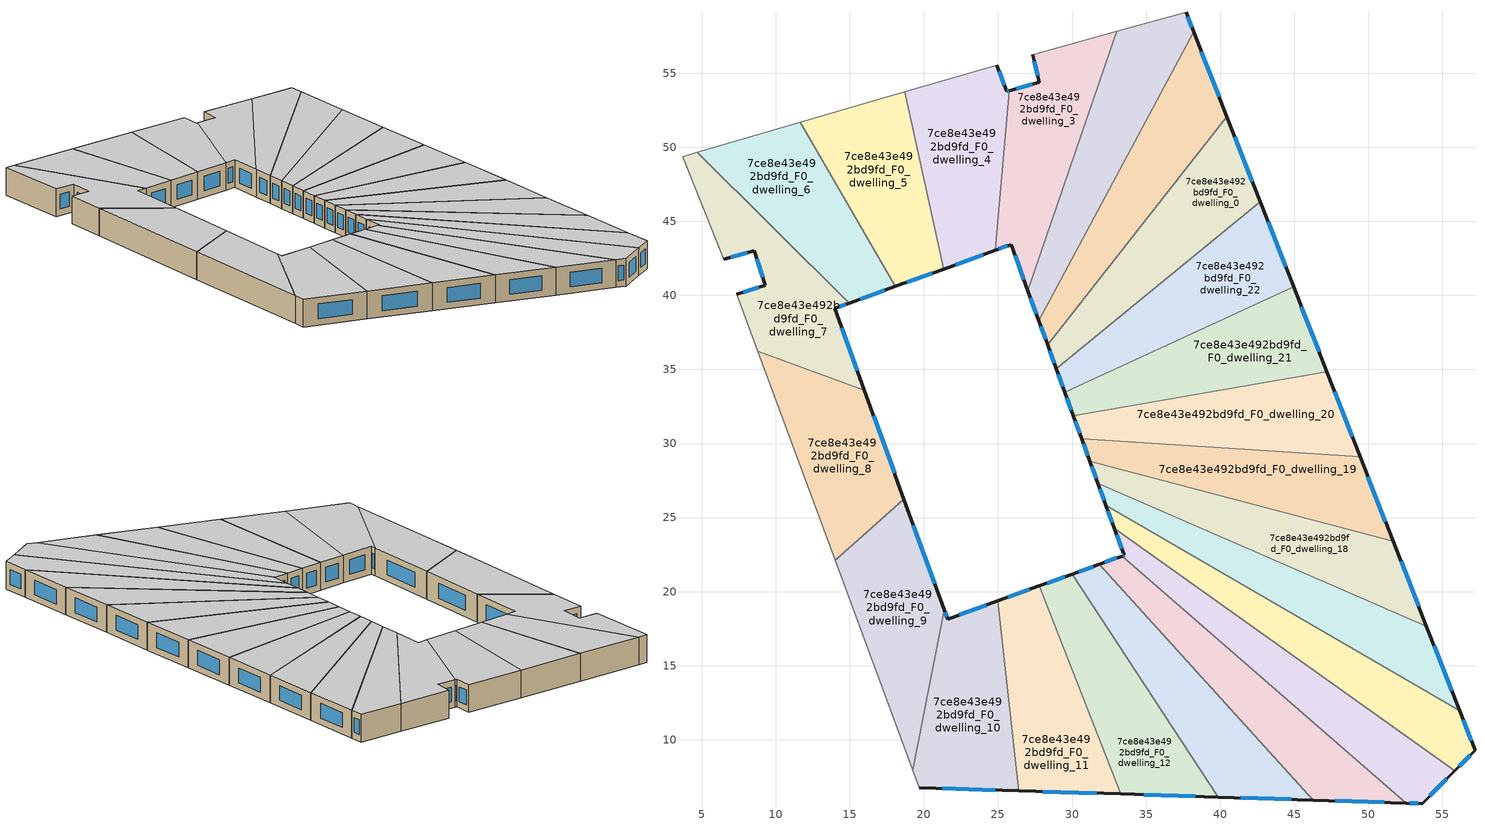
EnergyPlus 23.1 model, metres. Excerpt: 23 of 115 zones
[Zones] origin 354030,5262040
7ce8e43e492bd9fd_F0_dwelling_0
 floor ground (EU_floor_Construction): 40.46,52.05 42.71,46.31 28.94,35.04 28.35,36.65 z0
 wall outside (EU_wall_Construction): 28.35,36.65 28.94,35.04 / 42.71,46.31 40.46,52.05 z0:3
 wall to 7ce8e43e492bd9fd_F0_dwelling_1 (EU_wall_Construction): 40.46,52.05 28.35,36.65 z0:3
 wall to 7ce8e43e492bd9fd_F0_dwelling_22 (EU_wall_Construction): 28.94,35.04 42.71,46.31 z0:3
 window (EU_Window_Construction): 28.49,36.27 28.8,35.42 / 42.18,47.66 40.99,50.7 z0.7:2.3
 ceiling to 7ce8e43e492bd9fd_F1_dwelling_0 (EU_floor_Construction): 42.71,46.31 40.46,52.05 28.35,36.65 28.94,35.04 z3
7ce8e43e492bd9fd_F0_dwelling_1
 floor ground (EU_floor_Construction): 38.21,57.8 40.46,52.05 28.35,36.65 27.76,38.29 z0
 wall outside (EU_wall_Construction): 27.76,38.29 28.35,36.65 / 40.46,52.05 38.21,57.8 z0:3
 wall to 7ce8e43e492bd9fd_F0_dwelling_2 (EU_wall_Construction): 38.21,57.8 27.76,38.29 z0:3
 window (EU_Window_Construction): 27.9,37.9 28.22,37.03 / 39.93,53.4 38.74,56.45 z0.7:2.3
 ceiling to 7ce8e43e492bd9fd_F1_dwelling_1 (EU_floor_Construction): 28.35,36.65 40.46,52.05 38.21,57.8 27.76,38.29 z3
7ce8e43e492bd9fd_F0_dwelling_10
 floor ground (EU_floor_Construction): 24.99,19.37 26.4,6.56 19.68,6.78 19.24,7.95 21.38,18.77 21.6,18.15 z0
 wall outside (EU_wall_Construction): 24.99,19.37 21.6,18.15 21.38,18.77 / 19.68,6.78 26.4,6.56 z0:3
 wall adiabatic (EU_wall_Construction): 19.24,7.95 19.68,6.78 z0:3
 wall to 7ce8e43e492bd9fd_F0_dwelling_9 (EU_wall_Construction): 21.38,18.77 19.24,7.95 z0:3
 wall to 7ce8e43e492bd9fd_F0_dwelling_11 (EU_wall_Construction): 26.4,6.56 24.99,19.37 z0:3
 window (EU_Window_Construction): 21.55,18.29 21.43,18.63 / 24.2,19.08 22.4,18.43 / 21.25,6.72 24.82,6.61 z0.7:2.3
 ceiling to 7ce8e43e492bd9fd_F1_dwelling_10 (EU_floor_Construction): 26.4,6.56 24.99,19.37 21.6,18.15 21.38,18.77 19.24,7.95 19.68,6.78 z3
7ce8e43e492bd9fd_F0_dwelling_11
 floor ground (EU_floor_Construction): 27.8,20.39 33.28,6.34 26.4,6.56 24.99,19.37 z0
 wall outside (EU_wall_Construction): 27.8,20.39 24.99,19.37 / 26.4,6.56 33.28,6.34 z0:3
 wall to 7ce8e43e492bd9fd_F0_dwelling_12 (EU_wall_Construction): 33.28,6.34 27.8,20.39 z0:3
 window (EU_Window_Construction): 27.14,20.15 25.65,19.61 / 28.01,6.51 31.67,6.39 z0.7:2.3
 ceiling to 7ce8e43e492bd9fd_F1_dwelling_11 (EU_floor_Construction): 33.28,6.34 27.8,20.39 24.99,19.37 26.4,6.56 z3
7ce8e43e492bd9fd_F0_dwelling_12
 floor ground (EU_floor_Construction): 30.03,21.19 39.89,6.13 33.28,6.34 27.8,20.39 z0
 wall outside (EU_wall_Construction): 30.03,21.19 27.8,20.39 / 33.28,6.34 39.89,6.13 z0:3
 wall to 7ce8e43e492bd9fd_F0_dwelling_13 (EU_wall_Construction): 39.88,6.13 30.03,21.19 z0:3
 window (EU_Window_Construction): 29.51,21 28.33,20.58 / 34.83,6.29 38.33,6.18 z0.7:2.3
 ceiling to 7ce8e43e492bd9fd_F1_dwelling_12 (EU_floor_Construction): 39.88,6.13 30.03,21.19 27.8,20.39 33.28,6.34 z3
7ce8e43e492bd9fd_F0_dwelling_13
 floor ground (EU_floor_Construction): 31.85,21.85 46.29,5.93 39.89,6.13 30.03,21.19 z0
 wall outside (EU_wall_Construction): 31.85,21.85 30.03,21.19 / 39.89,6.13 46.29,5.93 z0:3
 wall to 7ce8e43e492bd9fd_F0_dwelling_14 (EU_wall_Construction): 46.29,5.93 31.85,21.85 z0:3
 window (EU_Window_Construction): 31.42,21.7 30.46,21.35 / 41.39,6.08 44.78,5.98 z0.7:2.3
 ceiling to 7ce8e43e492bd9fd_F1_dwelling_13 (EU_floor_Construction): 46.29,5.93 31.85,21.85 30.03,21.19 39.88,6.13 z3
7ce8e43e492bd9fd_F0_dwelling_14
 floor ground (EU_floor_Construction): 52.55,5.73 46.29,5.93 31.85,21.85 33.38,22.4 z0
 wall outside (EU_wall_Construction): 33.38,22.4 31.85,21.85 / 46.29,5.93 52.55,5.73 z0:3
 wall to 7ce8e43e492bd9fd_F0_dwelling_15 (EU_wall_Construction): 52.55,5.73 33.38,22.4 z0:3
 window (EU_Window_Construction): 33.02,22.27 32.21,21.98 / 47.76,5.88 51.08,5.78 z0.7:2.3
 ceiling to 7ce8e43e492bd9fd_F1_dwelling_14 (EU_floor_Construction): 52.55,5.73 33.38,22.4 31.85,21.85 46.29,5.93 z3
7ce8e43e492bd9fd_F0_dwelling_15
 floor ground (EU_floor_Construction): 55.82,7.9 53.65,5.69 52.55,5.73 33.38,22.4 33.52,22.45 32.85,24.29 z0
 wall outside (EU_wall_Construction): 32.85,24.29 33.52,22.45 33.38,22.4 / 52.55,5.73 53.65,5.69 55.82,7.9 z0:3
 wall to 7ce8e43e492bd9fd_F0_dwelling_16 (EU_wall_Construction): 55.82,7.9 32.85,24.29 z0:3
 window (EU_Window_Construction): 33.49,22.44 33.42,22.41 / 33.01,23.86 33.36,22.88 / 54.16,6.21 55.31,7.38 / 52.81,5.72 53.39,5.7 z0.7:2.3
 ceiling to 7ce8e43e492bd9fd_F1_dwelling_15 (EU_floor_Construction): 53.65,5.69 55.82,7.9 32.85,24.29 33.52,22.45 33.38,22.4 52.55,5.73 z3
7ce8e43e492bd9fd_F0_dwelling_16
 floor ground (EU_floor_Construction): 56.16,11.97 57.2,9.3 55.82,7.9 32.85,24.29 32.29,25.82 z0
 wall outside (EU_wall_Construction): 32.29,25.82 32.85,24.29 / 55.82,7.9 57.2,9.3 56.16,11.97 z0:3
 wall to 7ce8e43e492bd9fd_F0_dwelling_17 (EU_wall_Construction): 56.16,11.97 32.29,25.82 z0:3
 window (EU_Window_Construction): 32.43,25.46 32.72,24.65 / 56.96,9.92 56.4,11.34 / 56.15,8.23 56.88,8.97 z0.7:2.3
 ceiling to 7ce8e43e492bd9fd_F1_dwelling_16 (EU_floor_Construction): 55.82,7.9 57.2,9.3 56.16,11.97 32.29,25.82 32.85,24.29 z3
7ce8e43e492bd9fd_F0_dwelling_17
 floor ground (EU_floor_Construction): 53.92,17.67 56.16,11.97 32.29,25.82 31.75,27.31 z0
 wall outside (EU_wall_Construction): 31.75,27.31 32.29,25.82 / 56.16,11.97 53.92,17.67 z0:3
 wall to 7ce8e43e492bd9fd_F0_dwelling_18 (EU_wall_Construction): 53.92,17.67 31.75,27.31 z0:3
 window (EU_Window_Construction): 31.88,26.96 32.17,26.17 / 55.63,13.31 54.45,16.33 z0.7:2.3
 ceiling to 7ce8e43e492bd9fd_F1_dwelling_17 (EU_floor_Construction): 56.16,11.97 53.92,17.67 31.75,27.31 32.29,25.82 z3
7ce8e43e492bd9fd_F0_dwelling_18
 floor ground (EU_floor_Construction): 51.68,23.39 53.92,17.67 31.75,27.31 31.21,28.81 z0
 wall outside (EU_wall_Construction): 31.21,28.81 31.75,27.31 / 53.92,17.67 51.68,23.39 z0:3
 wall to 7ce8e43e492bd9fd_F0_dwelling_19 (EU_wall_Construction): 51.68,23.39 31.21,28.81 z0:3
 window (EU_Window_Construction): 31.33,28.46 31.63,27.66 / 53.4,19.02 52.21,22.05 z0.7:2.3
 ceiling to 7ce8e43e492bd9fd_F1_dwelling_18 (EU_floor_Construction): 53.92,17.67 51.68,23.39 31.21,28.81 31.75,27.31 z3
7ce8e43e492bd9fd_F0_dwelling_19
 floor ground (EU_floor_Construction): 49.44,29.11 51.68,23.39 31.21,28.81 30.65,30.34 z0
 wall outside (EU_wall_Construction): 30.65,30.34 31.21,28.81 / 51.68,23.39 49.44,29.11 z0:3
 wall to 7ce8e43e492bd9fd_F0_dwelling_20 (EU_wall_Construction): 49.44,29.11 30.65,30.34 z0:3
 window (EU_Window_Construction): 30.78,29.98 31.08,29.17 / 51.16,24.73 49.97,27.77 z0.7:2.3
 ceiling to 7ce8e43e492bd9fd_F1_dwelling_19 (EU_floor_Construction): 51.68,23.39 49.44,29.11 30.65,30.34 31.21,28.81 z3
7ce8e43e492bd9fd_F0_dwelling_2
 floor ground (EU_floor_Construction): 37.7,59.1 38.21,57.8 27.76,38.29 27.02,40.32 33.03,57.81 z0
 wall outside (EU_wall_Construction): 27.02,40.32 27.76,38.29 / 38.21,57.8 37.7,59.1 z0:3
 wall adiabatic (EU_wall_Construction): 37.7,59.1 33.03,57.81 z0:3
 wall to 7ce8e43e492bd9fd_F0_dwelling_3 (EU_wall_Construction): 33.03,57.81 27.02,40.32 z0:3
 window (EU_Window_Construction): 27.19,39.84 27.59,38.76 / 38.09,58.11 37.82,58.79 z0.7:2.3
 ceiling to 7ce8e43e492bd9fd_F1_dwelling_2 (EU_floor_Construction): 27.76,38.29 38.21,57.8 37.7,59.1 33.03,57.81 27.02,40.32 z3
7ce8e43e492bd9fd_F0_dwelling_20
 floor ground (EU_floor_Construction): 47.2,34.84 49.44,29.11 30.65,30.34 30.09,31.88 z0
 wall outside (EU_wall_Construction): 30.09,31.88 30.65,30.34 / 49.44,29.11 47.2,34.84 z0:3
 wall to 7ce8e43e492bd9fd_F0_dwelling_21 (EU_wall_Construction): 47.2,34.84 30.09,31.88 z0:3
 window (EU_Window_Construction): 30.22,31.52 30.52,30.7 / 48.92,30.46 47.73,33.49 z0.7:2.3
 ceiling to 7ce8e43e492bd9fd_F1_dwelling_20 (EU_floor_Construction): 49.44,29.11 47.2,34.84 30.09,31.88 30.65,30.34 z3
7ce8e43e492bd9fd_F0_dwelling_21
 floor ground (EU_floor_Construction): 44.96,40.57 47.2,34.84 30.09,31.88 29.52,33.45 z0
 wall outside (EU_wall_Construction): 29.52,33.45 30.09,31.88 / 47.2,34.84 44.96,40.57 z0:3
 wall to 7ce8e43e492bd9fd_F0_dwelling_22 (EU_wall_Construction): 44.96,40.57 29.52,33.45 z0:3
 window (EU_Window_Construction): 29.65,33.08 29.96,32.25 / 46.67,36.18 45.48,39.22 z0.7:2.3
 ceiling to 7ce8e43e492bd9fd_F1_dwelling_21 (EU_floor_Construction): 47.2,34.84 44.96,40.57 29.52,33.45 30.09,31.88 z3
7ce8e43e492bd9fd_F0_dwelling_22
 floor ground (EU_floor_Construction): 42.71,46.31 44.96,40.57 29.52,33.45 28.94,35.04 z0
 wall outside (EU_wall_Construction): 28.94,35.04 29.52,33.45 / 44.96,40.57 42.71,46.31 z0:3
 window (EU_Window_Construction): 29.08,34.66 29.38,33.82 / 44.43,41.92 43.24,44.96 z0.7:2.3
 ceiling to 7ce8e43e492bd9fd_F1_dwelling_22 (EU_floor_Construction): 44.96,40.57 42.71,46.31 28.94,35.04 29.52,33.45 z3
7ce8e43e492bd9fd_F0_dwelling_3
 floor ground (EU_floor_Construction): 33.03,57.81 27.02,40.32 25.89,43.43 24.82,43.04 25.76,53.81 27.81,54.4 27.35,56.25 z0
 wall outside (EU_wall_Construction): 24.82,43.04 25.89,43.43 27.02,40.32 / 27.35,56.25 27.81,54.4 25.76,53.81 z0:3
 wall adiabatic (EU_wall_Construction): 33.03,57.81 27.35,56.25 z0:3
 wall to 7ce8e43e492bd9fd_F0_dwelling_4 (EU_wall_Construction): 25.76,53.81 24.82,43.04 z0:3
 window (EU_Window_Construction): 26.15,42.7 26.76,41.05 / 25.07,43.13 25.64,43.34 / 27.33,54.26 26.24,53.95 / 27.46,55.81 27.7,54.83 z0.7:2.3
 ceiling to 7ce8e43e492bd9fd_F1_dwelling_3 (EU_floor_Construction): 27.02,40.32 33.03,57.81 27.35,56.25 27.81,54.4 25.76,53.81 24.82,43.04 25.89,43.43 z3
7ce8e43e492bd9fd_F0_dwelling_4
 floor ground (EU_floor_Construction): 24.92,55.54 25.59,53.76 25.76,53.81 24.82,43.04 21.33,41.78 18.7,53.73 z0
 wall outside (EU_wall_Construction): 25.76,53.81 25.59,53.76 24.92,55.54 / 21.33,41.78 24.82,43.04 z0:3
 wall adiabatic (EU_wall_Construction): 24.92,55.54 18.7,53.73 z0:3
 wall to 7ce8e43e492bd9fd_F0_dwelling_5 (EU_wall_Construction): 18.7,53.73 21.33,41.78 z0:3
 window (EU_Window_Construction): 25.72,53.8 25.63,53.78 / 22.15,42.07 24,42.74 / 25.43,54.18 25.08,55.12 z0.7:2.3
 ceiling to 7ce8e43e492bd9fd_F1_dwelling_4 (EU_floor_Construction): 24.82,43.04 25.76,53.81 25.59,53.76 24.92,55.54 18.7,53.73 21.33,41.78 z3
7ce8e43e492bd9fd_F0_dwelling_5
 floor ground (EU_floor_Construction): 18.7,53.73 21.33,41.78 18.07,40.6 11.67,51.69 z0
 wall outside (EU_wall_Construction): 18.07,40.6 21.33,41.78 z0:3
 wall adiabatic (EU_wall_Construction): 18.7,53.73 11.67,51.69 z0:3
 wall to 7ce8e43e492bd9fd_F0_dwelling_6 (EU_wall_Construction): 11.67,51.69 18.07,40.6 z0:3
 window (EU_Window_Construction): 18.84,40.88 20.56,41.5 z0.7:2.3
 ceiling to 7ce8e43e492bd9fd_F1_dwelling_5 (EU_floor_Construction): 21.33,41.78 18.7,53.73 11.67,51.69 18.07,40.6 z3
7ce8e43e492bd9fd_F0_dwelling_6
 floor ground (EU_floor_Construction): 11.67,51.69 18.07,40.6 14.98,39.48 4.72,49.67 z0
 wall outside (EU_wall_Construction): 14.98,39.48 18.07,40.6 z0:3
 wall adiabatic (EU_wall_Construction): 11.67,51.69 4.72,49.67 z0:3
 wall to 7ce8e43e492bd9fd_F0_dwelling_7 (EU_wall_Construction): 4.72,49.67 14.98,39.48 z0:3
 window (EU_Window_Construction): 15.71,39.75 17.35,40.34 z0.7:2.3
 ceiling to 7ce8e43e492bd9fd_F1_dwelling_6 (EU_floor_Construction): 18.07,40.6 11.67,51.69 4.72,49.67 14.98,39.48 z3
7ce8e43e492bd9fd_F0_dwelling_7
 floor ground (EU_floor_Construction): 8.56,43.01 6.5,42.43 3.71,49.37 4.72,49.67 14.98,39.48 13.97,39.12 15.98,33.61 8.79,36.21 7.36,40.08 9.31,40.68 z0
 wall outside (EU_wall_Construction): 15.98,33.61 13.97,39.12 14.98,39.48 / 6.5,42.43 8.56,43.01 9.31,40.68 7.36,40.08 z0:3
 wall adiabatic (EU_wall_Construction): 4.72,49.67 3.71,49.37 6.5,42.43 / 7.36,40.08 8.79,36.21 z0:3
 wall to 7ce8e43e492bd9fd_F0_dwelling_8 (EU_wall_Construction): 8.79,36.21 15.98,33.61 z0:3
 window (EU_Window_Construction): 14.21,39.21 14.74,39.4 / 15.51,34.9 14.44,37.82 / 8.85,40.54 7.82,40.22 / 8.74,42.47 9.13,41.23 / 6.98,42.57 8.08,42.88 z0.7:2.3
 ceiling to 7ce8e43e492bd9fd_F1_dwelling_7 (EU_floor_Construction): 15.98,33.61 13.97,39.12 14.98,39.48 4.72,49.67 3.71,49.37 6.5,42.43 8.56,43.01 9.31,40.68 7.36,40.08 8.79,36.21 z3
7ce8e43e492bd9fd_F0_dwelling_8
 floor ground (EU_floor_Construction): 15.98,33.61 18.65,26.25 14.01,22.12 8.79,36.21 z0
 wall outside (EU_wall_Construction): 18.65,26.25 15.98,33.61 z0:3
 wall adiabatic (EU_wall_Construction): 8.79,36.21 14.01,22.12 z0:3
 wall to 7ce8e43e492bd9fd_F0_dwelling_9 (EU_wall_Construction): 14,22.11 18.65,26.25 z0:3
 window (EU_Window_Construction): 18.03,27.98 16.61,31.88 z0.7:2.3
 ceiling to 7ce8e43e492bd9fd_F1_dwelling_8 (EU_floor_Construction): 18.65,26.25 15.98,33.61 8.79,36.21 14,22.12 z3
7ce8e43e492bd9fd_F0_dwelling_9
 floor ground (EU_floor_Construction): 18.65,26.25 21.38,18.77 19.24,7.95 14.01,22.12 z0
 wall outside (EU_wall_Construction): 21.38,18.77 18.65,26.25 z0:3
 wall adiabatic (EU_wall_Construction): 14.01,22.12 19.24,7.95 z0:3
 window (EU_Window_Construction): 20.74,20.53 19.29,24.5 z0.7:2.3
 ceiling to 7ce8e43e492bd9fd_F1_dwelling_9 (EU_floor_Construction): 19.24,7.95 21.38,18.77 18.65,26.25 14,22.12 z3
[Building]
EU S2 Campaign: North Axis=0; Terrain=City; Solar Distribution=FullExterior
[Site:Location]
Budapest.Ferenc.Liszt.Intl.AP: Latitude=47.437; Longitude=19.256; Time Zone=1; Elevation=185
[SizingPeriod:WeatherFileDays]
AnnualSizingPeriod: Begin Month=1; Begin Day of Month=1; End Month=12; End Day of Month=31; Day of Week for Start Day=Monday; Use Weather File Daylight Saving Period=No; Use Weather File Rain and Snow Indicators=No
[MATERIAL]
EU_InternalMass_Material: Roughness=MediumRough; Thickness=0.1; Conductivity=1; Density=1800; Specific Heat=900; Thermal Absorptance=0.9; Solar Absorptance=0.7; Visible Absorptance=0.7
[MATERIAL:NOMASS] Roughness=MediumRough; Thermal Absorptance=0.9; Solar Absorptance=0.7; Visible Absorptance=0.7
Name | Thermal Resistance
EU_wall_NoMass | 0.832559
EU_floor_NoMass | 0.872794
[WINDOWMATERIAL:SIMPLEGLAZINGSYSTEM]
EU_Window_SimpleGlazing: UFactor=2.79869; Solar Heat Gain Coefficient=0.75; Visible Transmittance=0.75
[CONSTRUCTION]
EU_wall_Construction: EU_wall_NoMass
EU_floor_Construction: EU_floor_NoMass
EU_Window_Construction: EU_Window_SimpleGlazing
EU_InternalMass_Construction: EU_InternalMass_Material
[ZONE] Type=1; Multiplier=1; Ceiling Height=autocalculate; Floor Area=autocalculate; Part of Total Floor Area=Yes
Name | Volume
7ce8e43e492bd9fd_F0_dwelling_0 | 199.437
7ce8e43e492bd9fd_F0_dwelling_1 | 199.461
7ce8e43e492bd9fd_F0_dwelling_10 | 199.458
7ce8e43e492bd9fd_F0_dwelling_11 | 199.457
7ce8e43e492bd9fd_F0_dwelling_12; 7ce8e43e492bd9fd_F0_dwelling_5 | 199.46
7ce8e43e492bd9fd_F0_dwelling_13 | 199.404
7ce8e43e492bd9fd_F0_dwelling_14 | 199.486
7ce8e43e492bd9fd_F0_dwelling_15; 7ce8e43e492bd9fd_F0_dwelling_4 | 199.432
7ce8e43e492bd9fd_F0_dwelling_16; 7ce8e43e492bd9fd_F0_dwelling_17 | 199.459
7ce8e43e492bd9fd_F0_dwelling_18 | 199.456
7ce8e43e492bd9fd_F0_dwelling_19 | 199.444
7ce8e43e492bd9fd_F0_dwelling_2 | 199.447
7ce8e43e492bd9fd_F0_dwelling_20 | 199.45
7ce8e43e492bd9fd_F0_dwelling_21 | 199.391
7ce8e43e492bd9fd_F0_dwelling_22 | 199.479
7ce8e43e492bd9fd_F0_dwelling_3 | 199.454
7ce8e43e492bd9fd_F0_dwelling_6 | 199.452
7ce8e43e492bd9fd_F0_dwelling_7 | 199.441
7ce8e43e492bd9fd_F0_dwelling_8 | 199.443
7ce8e43e492bd9fd_F0_dwelling_9 | 199.436
[INTERNALMASS] Construction=EU_InternalMass_Construction
Name | Zone or ZoneList | Surface Area
7ce8e43e492bd9fd_F0_dwelling_0_EU_InternalMass | 7ce8e43e492bd9fd_F0_dwelling_0 | 66.4791
7ce8e43e492bd9fd_F0_dwelling_1_EU_InternalMass | 7ce8e43e492bd9fd_F0_dwelling_1 | 66.487
7ce8e43e492bd9fd_F0_dwelling_2_EU_InternalMass | 7ce8e43e492bd9fd_F0_dwelling_2 | 66.4824
7ce8e43e492bd9fd_F0_dwelling_3_EU_InternalMass | 7ce8e43e492bd9fd_F0_dwelling_3 | 66.4845
7ce8e43e492bd9fd_F0_dwelling_4_EU_InternalMass | 7ce8e43e492bd9fd_F0_dwelling_4 | 66.4774
7ce8e43e492bd9fd_F0_dwelling_5_EU_InternalMass | 7ce8e43e492bd9fd_F0_dwelling_5 | 66.4865
7ce8e43e492bd9fd_F0_dwelling_6_EU_InternalMass | 7ce8e43e492bd9fd_F0_dwelling_6 | 66.484
7ce8e43e492bd9fd_F0_dwelling_7_EU_InternalMass | 7ce8e43e492bd9fd_F0_dwelling_7 | 66.4805
7ce8e43e492bd9fd_F0_dwelling_8_EU_InternalMass | 7ce8e43e492bd9fd_F0_dwelling_8 | 66.481
7ce8e43e492bd9fd_F0_dwelling_9_EU_InternalMass | 7ce8e43e492bd9fd_F0_dwelling_9 | 66.4783
7ce8e43e492bd9fd_F0_dwelling_10_EU_InternalMass | 7ce8e43e492bd9fd_F0_dwelling_10 | 66.486
7ce8e43e492bd9fd_F0_dwelling_11_EU_InternalMass | 7ce8e43e492bd9fd_F0_dwelling_11 | 66.4856
7ce8e43e492bd9fd_F0_dwelling_12_EU_InternalMass | 7ce8e43e492bd9fd_F0_dwelling_12 | 66.4866
7ce8e43e492bd9fd_F0_dwelling_13_EU_InternalMass | 7ce8e43e492bd9fd_F0_dwelling_13 | 66.4682
7ce8e43e492bd9fd_F0_dwelling_14_EU_InternalMass | 7ce8e43e492bd9fd_F0_dwelling_14 | 66.4955
7ce8e43e492bd9fd_F0_dwelling_15_EU_InternalMass | 7ce8e43e492bd9fd_F0_dwelling_15 | 66.4776
7ce8e43e492bd9fd_F0_dwelling_16_EU_InternalMass | 7ce8e43e492bd9fd_F0_dwelling_16 | 66.4862
7ce8e43e492bd9fd_F0_dwelling_17_EU_InternalMass | 7ce8e43e492bd9fd_F0_dwelling_17 | 66.4865
7ce8e43e492bd9fd_F0_dwelling_18_EU_InternalMass | 7ce8e43e492bd9fd_F0_dwelling_18 | 66.4854
7ce8e43e492bd9fd_F0_dwelling_19_EU_InternalMass | 7ce8e43e492bd9fd_F0_dwelling_19 | 66.4812
7ce8e43e492bd9fd_F0_dwelling_20_EU_InternalMass | 7ce8e43e492bd9fd_F0_dwelling_20 | 66.4834
7ce8e43e492bd9fd_F0_dwelling_21_EU_InternalMass | 7ce8e43e492bd9fd_F0_dwelling_21 | 66.4635
7ce8e43e492bd9fd_F0_dwelling_22_EU_InternalMass | 7ce8e43e492bd9fd_F0_dwelling_22 | 66.4928
[OTHEREQUIPMENT] Fuel Type=Electricity; Design Level Calculation Method=Watts/Area; Power per Zone Floor Area=1; Fraction Latent=0; Fraction Radiant=0; Fraction Lost=0; Carbon Dioxide Generation Rate=0; EndUse Subcategory=EU_Step8_InternalGains
Name | Zone or ZoneList or Space or SpaceList | Schedule
EU_Step8_InternalGain_7ce8e43e492bd9fd_F0_dwelling_0_f000 | 7ce8e43e492bd9fd_F0_dwelling_0 | EU_Step8_GainSchedule_7ce8e43e492bd9fd_F0_dwelling_0_f000
EU_Step8_InternalGain_7ce8e43e492bd9fd_F0_dwelling_1_f000 | 7ce8e43e492bd9fd_F0_dwelling_1 | EU_Step8_GainSchedule_7ce8e43e492bd9fd_F0_dwelling_1_f000
EU_Step8_InternalGain_7ce8e43e492bd9fd_F0_dwelling_2_f000 | 7ce8e43e492bd9fd_F0_dwelling_2 | EU_Step8_GainSchedule_7ce8e43e492bd9fd_F0_dwelling_2_f000
EU_Step8_InternalGain_7ce8e43e492bd9fd_F0_dwelling_3_f000 | 7ce8e43e492bd9fd_F0_dwelling_3 | EU_Step8_GainSchedule_7ce8e43e492bd9fd_F0_dwelling_3_f000
EU_Step8_InternalGain_7ce8e43e492bd9fd_F0_dwelling_4_f000 | 7ce8e43e492bd9fd_F0_dwelling_4 | EU_Step8_GainSchedule_7ce8e43e492bd9fd_F0_dwelling_4_f000
EU_Step8_InternalGain_7ce8e43e492bd9fd_F0_dwelling_5_f000 | 7ce8e43e492bd9fd_F0_dwelling_5 | EU_Step8_GainSchedule_7ce8e43e492bd9fd_F0_dwelling_5_f000
EU_Step8_InternalGain_7ce8e43e492bd9fd_F0_dwelling_6_f000 | 7ce8e43e492bd9fd_F0_dwelling_6 | EU_Step8_GainSchedule_7ce8e43e492bd9fd_F0_dwelling_6_f000
EU_Step8_InternalGain_7ce8e43e492bd9fd_F0_dwelling_7_f000 | 7ce8e43e492bd9fd_F0_dwelling_7 | EU_Step8_GainSchedule_7ce8e43e492bd9fd_F0_dwelling_7_f000
EU_Step8_InternalGain_7ce8e43e492bd9fd_F0_dwelling_8_f000 | 7ce8e43e492bd9fd_F0_dwelling_8 | EU_Step8_GainSchedule_7ce8e43e492bd9fd_F0_dwelling_8_f000
EU_Step8_InternalGain_7ce8e43e492bd9fd_F0_dwelling_9_f000 | 7ce8e43e492bd9fd_F0_dwelling_9 | EU_Step8_GainSchedule_7ce8e43e492bd9fd_F0_dwelling_9_f000
EU_Step8_InternalGain_7ce8e43e492bd9fd_F0_dwelling_10_f000 | 7ce8e43e492bd9fd_F0_dwelling_10 | EU_Step8_GainSchedule_7ce8e43e492bd9fd_F0_dwelling_10_f000
EU_Step8_InternalGain_7ce8e43e492bd9fd_F0_dwelling_11_f000 | 7ce8e43e492bd9fd_F0_dwelling_11 | EU_Step8_GainSchedule_7ce8e43e492bd9fd_F0_dwelling_11_f000
EU_Step8_InternalGain_7ce8e43e492bd9fd_F0_dwelling_12_f000 | 7ce8e43e492bd9fd_F0_dwelling_12 | EU_Step8_GainSchedule_7ce8e43e492bd9fd_F0_dwelling_12_f000
EU_Step8_InternalGain_7ce8e43e492bd9fd_F0_dwelling_13_f000 | 7ce8e43e492bd9fd_F0_dwelling_13 | EU_Step8_GainSchedule_7ce8e43e492bd9fd_F0_dwelling_13_f000
EU_Step8_InternalGain_7ce8e43e492bd9fd_F0_dwelling_14_f000 | 7ce8e43e492bd9fd_F0_dwelling_14 | EU_Step8_GainSchedule_7ce8e43e492bd9fd_F0_dwelling_14_f000
EU_Step8_InternalGain_7ce8e43e492bd9fd_F0_dwelling_15_f000 | 7ce8e43e492bd9fd_F0_dwelling_15 | EU_Step8_GainSchedule_7ce8e43e492bd9fd_F0_dwelling_15_f000
EU_Step8_InternalGain_7ce8e43e492bd9fd_F0_dwelling_16_f000 | 7ce8e43e492bd9fd_F0_dwelling_16 | EU_Step8_GainSchedule_7ce8e43e492bd9fd_F0_dwelling_16_f000
EU_Step8_InternalGain_7ce8e43e492bd9fd_F0_dwelling_17_f000 | 7ce8e43e492bd9fd_F0_dwelling_17 | EU_Step8_GainSchedule_7ce8e43e492bd9fd_F0_dwelling_17_f000
EU_Step8_InternalGain_7ce8e43e492bd9fd_F0_dwelling_18_f000 | 7ce8e43e492bd9fd_F0_dwelling_18 | EU_Step8_GainSchedule_7ce8e43e492bd9fd_F0_dwelling_18_f000
EU_Step8_InternalGain_7ce8e43e492bd9fd_F0_dwelling_19_f000 | 7ce8e43e492bd9fd_F0_dwelling_19 | EU_Step8_GainSchedule_7ce8e43e492bd9fd_F0_dwelling_19_f000
EU_Step8_InternalGain_7ce8e43e492bd9fd_F0_dwelling_20_f000 | 7ce8e43e492bd9fd_F0_dwelling_20 | EU_Step8_GainSchedule_7ce8e43e492bd9fd_F0_dwelling_20_f000
EU_Step8_InternalGain_7ce8e43e492bd9fd_F0_dwelling_21_f000 | 7ce8e43e492bd9fd_F0_dwelling_21 | EU_Step8_GainSchedule_7ce8e43e492bd9fd_F0_dwelling_21_f000
EU_Step8_InternalGain_7ce8e43e492bd9fd_F0_dwelling_22_f000 | 7ce8e43e492bd9fd_F0_dwelling_22 | EU_Step8_GainSchedule_7ce8e43e492bd9fd_F0_dwelling_22_f000
[ZONEVENTILATION:DESIGNFLOWRATE] Schedule=EU_AlwaysOn; Design Flow Rate Calculation Method=AirChanges/Hour; Air Changes per Hour=0.475469; Ventilation Type=Natural; Fan Pressure Rise=0; Fan Total Efficiency=1; Constant Term Coefficient=1; Temperature Term Coefficient=0; Velocity Term Coefficient=0; Velocity Squared Term Coefficient=0; Minimum Indoor Temperature=-100; Maximum Indoor Temperature=100; Delta Temperature=-100; Minimum Outdoor Temperature=-100; Maximum Outdoor Temperature=100; Maximum Wind Speed=40
Name | Zone or ZoneList or Space or SpaceList
EU_ConstantAir_7ce8e43e492bd9fd_F0_dwelling_0 | 7ce8e43e492bd9fd_F0_dwelling_0
EU_ConstantAir_7ce8e43e492bd9fd_F0_dwelling_1 | 7ce8e43e492bd9fd_F0_dwelling_1
EU_ConstantAir_7ce8e43e492bd9fd_F0_dwelling_2 | 7ce8e43e492bd9fd_F0_dwelling_2
EU_ConstantAir_7ce8e43e492bd9fd_F0_dwelling_3 | 7ce8e43e492bd9fd_F0_dwelling_3
EU_ConstantAir_7ce8e43e492bd9fd_F0_dwelling_4 | 7ce8e43e492bd9fd_F0_dwelling_4
EU_ConstantAir_7ce8e43e492bd9fd_F0_dwelling_5 | 7ce8e43e492bd9fd_F0_dwelling_5
EU_ConstantAir_7ce8e43e492bd9fd_F0_dwelling_6 | 7ce8e43e492bd9fd_F0_dwelling_6
EU_ConstantAir_7ce8e43e492bd9fd_F0_dwelling_7 | 7ce8e43e492bd9fd_F0_dwelling_7
EU_ConstantAir_7ce8e43e492bd9fd_F0_dwelling_8 | 7ce8e43e492bd9fd_F0_dwelling_8
EU_ConstantAir_7ce8e43e492bd9fd_F0_dwelling_9 | 7ce8e43e492bd9fd_F0_dwelling_9
EU_ConstantAir_7ce8e43e492bd9fd_F0_dwelling_10 | 7ce8e43e492bd9fd_F0_dwelling_10
EU_ConstantAir_7ce8e43e492bd9fd_F0_dwelling_11 | 7ce8e43e492bd9fd_F0_dwelling_11
EU_ConstantAir_7ce8e43e492bd9fd_F0_dwelling_12 | 7ce8e43e492bd9fd_F0_dwelling_12
EU_ConstantAir_7ce8e43e492bd9fd_F0_dwelling_13 | 7ce8e43e492bd9fd_F0_dwelling_13
EU_ConstantAir_7ce8e43e492bd9fd_F0_dwelling_14 | 7ce8e43e492bd9fd_F0_dwelling_14
EU_ConstantAir_7ce8e43e492bd9fd_F0_dwelling_15 | 7ce8e43e492bd9fd_F0_dwelling_15
EU_ConstantAir_7ce8e43e492bd9fd_F0_dwelling_16 | 7ce8e43e492bd9fd_F0_dwelling_16
EU_ConstantAir_7ce8e43e492bd9fd_F0_dwelling_17 | 7ce8e43e492bd9fd_F0_dwelling_17
EU_ConstantAir_7ce8e43e492bd9fd_F0_dwelling_18 | 7ce8e43e492bd9fd_F0_dwelling_18
EU_ConstantAir_7ce8e43e492bd9fd_F0_dwelling_19 | 7ce8e43e492bd9fd_F0_dwelling_19
EU_ConstantAir_7ce8e43e492bd9fd_F0_dwelling_20 | 7ce8e43e492bd9fd_F0_dwelling_20
EU_ConstantAir_7ce8e43e492bd9fd_F0_dwelling_21 | 7ce8e43e492bd9fd_F0_dwelling_21
EU_ConstantAir_7ce8e43e492bd9fd_F0_dwelling_22 | 7ce8e43e492bd9fd_F0_dwelling_22
[HVACTEMPLATE:THERMOSTAT] Constant Heating Setpoint=20; Constant Cooling Setpoint=50
EU_HeatOnly_7ce8e43e492bd9fd_F0_dwelling_0; EU_HeatOnly_7ce8e43e492bd9fd_F0_dwelling_1; EU_HeatOnly_7ce8e43e492bd9fd_F0_dwelling_2; EU_HeatOnly_7ce8e43e492bd9fd_F0_dwelling_3; EU_HeatOnly_7ce8e43e492bd9fd_F0_dwelling_4; EU_HeatOnly_7ce8e43e492bd9fd_F0_dwelling_5; EU_HeatOnly_7ce8e43e492bd9fd_F0_dwelling_6; EU_HeatOnly_7ce8e43e492bd9fd_F0_dwelling_7; EU_HeatOnly_7ce8e43e492bd9fd_F0_dwelling_8; EU_HeatOnly_7ce8e43e492bd9fd_F0_dwelling_9; EU_HeatOnly_7ce8e43e492bd9fd_F0_dwelling_10; EU_HeatOnly_7ce8e43e492bd9fd_F0_dwelling_11; EU_HeatOnly_7ce8e43e492bd9fd_F0_dwelling_12; EU_HeatOnly_7ce8e43e492bd9fd_F0_dwelling_13; EU_HeatOnly_7ce8e43e492bd9fd_F0_dwelling_14; EU_HeatOnly_7ce8e43e492bd9fd_F0_dwelling_15; EU_HeatOnly_7ce8e43e492bd9fd_F0_dwelling_16; EU_HeatOnly_7ce8e43e492bd9fd_F0_dwelling_17; EU_HeatOnly_7ce8e43e492bd9fd_F0_dwelling_18; EU_HeatOnly_7ce8e43e492bd9fd_F0_dwelling_19; EU_HeatOnly_7ce8e43e492bd9fd_F0_dwelling_20; EU_HeatOnly_7ce8e43e492bd9fd_F0_dwelling_21; EU_HeatOnly_7ce8e43e492bd9fd_F0_dwelling_22; EU_HeatOnly_7ce8e43e492bd9fd_F1_dwelling_0; EU_HeatOnly_7ce8e43e492bd9fd_F1_dwelling_1; EU_HeatOnly_7ce8e43e492bd9fd_F1_dwelling_2; EU_HeatOnly_7ce8e43e492bd9fd_F1_dwelling_3; EU_HeatOnly_7ce8e43e492bd9fd_F1_dwelling_4; EU_HeatOnly_7ce8e43e492bd9fd_F1_dwelling_5; EU_HeatOnly_7ce8e43e492bd9fd_F1_dwelling_6; EU_HeatOnly_7ce8e43e492bd9fd_F1_dwelling_7; EU_HeatOnly_7ce8e43e492bd9fd_F1_dwelling_8; EU_HeatOnly_7ce8e43e492bd9fd_F1_dwelling_9; EU_HeatOnly_7ce8e43e492bd9fd_F1_dwelling_10; EU_HeatOnly_7ce8e43e492bd9fd_F1_dwelling_11; EU_HeatOnly_7ce8e43e492bd9fd_F1_dwelling_12; EU_HeatOnly_7ce8e43e492bd9fd_F1_dwelling_13; EU_HeatOnly_7ce8e43e492bd9fd_F1_dwelling_14; EU_HeatOnly_7ce8e43e492bd9fd_F1_dwelling_15; EU_HeatOnly_7ce8e43e492bd9fd_F1_dwelling_16; EU_HeatOnly_7ce8e43e492bd9fd_F1_dwelling_17; EU_HeatOnly_7ce8e43e492bd9fd_F1_dwelling_18; EU_HeatOnly_7ce8e43e492bd9fd_F1_dwelling_19; EU_HeatOnly_7ce8e43e492bd9fd_F1_dwelling_20; EU_HeatOnly_7ce8e43e492bd9fd_F1_dwelling_21; EU_HeatOnly_7ce8e43e492bd9fd_F1_dwelling_22; EU_HeatOnly_7ce8e43e492bd9fd_F2_dwelling_0; EU_HeatOnly_7ce8e43e492bd9fd_F2_dwelling_1; EU_HeatOnly_7ce8e43e492bd9fd_F2_dwelling_2; EU_HeatOnly_7ce8e43e492bd9fd_F2_dwelling_3; EU_HeatOnly_7ce8e43e492bd9fd_F2_dwelling_4; EU_HeatOnly_7ce8e43e492bd9fd_F2_dwelling_5; EU_HeatOnly_7ce8e43e492bd9fd_F2_dwelling_6; EU_HeatOnly_7ce8e43e492bd9fd_F2_dwelling_7; EU_HeatOnly_7ce8e43e492bd9fd_F2_dwelling_8; EU_HeatOnly_7ce8e43e492bd9fd_F2_dwelling_9; EU_HeatOnly_7ce8e43e492bd9fd_F2_dwelling_10; EU_HeatOnly_7ce8e43e492bd9fd_F2_dwelling_11; EU_HeatOnly_7ce8e43e492bd9fd_F2_dwelling_12; EU_HeatOnly_7ce8e43e492bd9fd_F2_dwelling_13; EU_HeatOnly_7ce8e43e492bd9fd_F2_dwelling_14; EU_HeatOnly_7ce8e43e492bd9fd_F2_dwelling_15; EU_HeatOnly_7ce8e43e492bd9fd_F2_dwelling_16; EU_HeatOnly_7ce8e43e492bd9fd_F2_dwelling_17; EU_HeatOnly_7ce8e43e492bd9fd_F2_dwelling_18; EU_HeatOnly_7ce8e43e492bd9fd_F2_dwelling_19; EU_HeatOnly_7ce8e43e492bd9fd_F2_dwelling_20; EU_HeatOnly_7ce8e43e492bd9fd_F2_dwelling_21; EU_HeatOnly_7ce8e43e492bd9fd_F2_dwelling_22; EU_HeatOnly_7ce8e43e492bd9fd_F3_dwelling_0; EU_HeatOnly_7ce8e43e492bd9fd_F3_dwelling_1; EU_HeatOnly_7ce8e43e492bd9fd_F3_dwelling_2; EU_HeatOnly_7ce8e43e492bd9fd_F3_dwelling_3; EU_HeatOnly_7ce8e43e492bd9fd_F3_dwelling_4; EU_HeatOnly_7ce8e43e492bd9fd_F3_dwelling_5; EU_HeatOnly_7ce8e43e492bd9fd_F3_dwelling_6; EU_HeatOnly_7ce8e43e492bd9fd_F3_dwelling_7; EU_HeatOnly_7ce8e43e492bd9fd_F3_dwelling_8; EU_HeatOnly_7ce8e43e492bd9fd_F3_dwelling_9; EU_HeatOnly_7ce8e43e492bd9fd_F3_dwelling_10; EU_HeatOnly_7ce8e43e492bd9fd_F3_dwelling_11; EU_HeatOnly_7ce8e43e492bd9fd_F3_dwelling_12; EU_HeatOnly_7ce8e43e492bd9fd_F3_dwelling_13; EU_HeatOnly_7ce8e43e492bd9fd_F3_dwelling_14; EU_HeatOnly_7ce8e43e492bd9fd_F3_dwelling_15; EU_HeatOnly_7ce8e43e492bd9fd_F3_dwelling_16; EU_HeatOnly_7ce8e43e492bd9fd_F3_dwelling_17; EU_HeatOnly_7ce8e43e492bd9fd_F3_dwelling_18; EU_HeatOnly_7ce8e43e492bd9fd_F3_dwelling_19; EU_HeatOnly_7ce8e43e492bd9fd_F3_dwelling_20; EU_HeatOnly_7ce8e43e492bd9fd_F3_dwelling_21; EU_HeatOnly_7ce8e43e492bd9fd_F3_dwelling_22; EU_HeatOnly_7ce8e43e492bd9fd_F4_dwelling_0; EU_HeatOnly_7ce8e43e492bd9fd_F4_dwelling_1; EU_HeatOnly_7ce8e43e492bd9fd_F4_dwelling_2; EU_HeatOnly_7ce8e43e492bd9fd_F4_dwelling_3; EU_HeatOnly_7ce8e43e492bd9fd_F4_dwelling_4; EU_HeatOnly_7ce8e43e492bd9fd_F4_dwelling_5; EU_HeatOnly_7ce8e43e492bd9fd_F4_dwelling_6; EU_HeatOnly_7ce8e43e492bd9fd_F4_dwelling_7; EU_HeatOnly_7ce8e43e492bd9fd_F4_dwelling_8; EU_HeatOnly_7ce8e43e492bd9fd_F4_dwelling_9; EU_HeatOnly_7ce8e43e492bd9fd_F4_dwelling_10; EU_HeatOnly_7ce8e43e492bd9fd_F4_dwelling_11; EU_HeatOnly_7ce8e43e492bd9fd_F4_dwelling_12; EU_HeatOnly_7ce8e43e492bd9fd_F4_dwelling_13; EU_HeatOnly_7ce8e43e492bd9fd_F4_dwelling_14; EU_HeatOnly_7ce8e43e492bd9fd_F4_dwelling_15; EU_HeatOnly_7ce8e43e492bd9fd_F4_dwelling_16; EU_HeatOnly_7ce8e43e492bd9fd_F4_dwelling_17; EU_HeatOnly_7ce8e43e492bd9fd_F4_dwelling_18; EU_HeatOnly_7ce8e43e492bd9fd_F4_dwelling_19; EU_HeatOnly_7ce8e43e492bd9fd_F4_dwelling_20; EU_HeatOnly_7ce8e43e492bd9fd_F4_dwelling_21; EU_HeatOnly_7ce8e43e492bd9fd_F4_dwelling_22
[HVACTEMPLATE:ZONE:IDEALLOADSAIRSYSTEM] System Availability Schedule=EU_AlwaysOn; Maximum Heating Supply Air Temperature=50; Minimum Cooling Supply Air Temperature=13; Maximum Heating Supply Air Humidity Ratio=0.0156; Minimum Cooling Supply Air Humidity Ratio=0.0077; Heating Limit=NoLimit; Cooling Limit=NoLimit; Heating Availability Schedule=EU_AlwaysOn; Cooling Availability Schedule=EU_CoolingOff; Dehumidification Control Type=ConstantSensibleHeatRatio; Cooling Sensible Heat Ratio=0.7; Dehumidification Setpoint=60; Humidification Control Type=None; Humidification Setpoint=30; Outdoor Air Method=None; Outdoor Air Flow Rate per Person=0.00944; Outdoor Air Flow Rate per Zone Floor Area=0; Outdoor Air Flow Rate per Zone=0; Demand Controlled Ventilation Type=None; Outdoor Air Economizer Type=NoEconomizer; Heat Recovery Type=None; Sensible Heat Recovery Effectiveness=0.7; Latent Heat Recovery Effectiveness=0.65
Name | Template Thermostat
7ce8e43e492bd9fd_F0_dwelling_0 | EU_HeatOnly_7ce8e43e492bd9fd_F0_dwelling_0
7ce8e43e492bd9fd_F0_dwelling_1 | EU_HeatOnly_7ce8e43e492bd9fd_F0_dwelling_1
7ce8e43e492bd9fd_F0_dwelling_2 | EU_HeatOnly_7ce8e43e492bd9fd_F0_dwelling_2
7ce8e43e492bd9fd_F0_dwelling_3 | EU_HeatOnly_7ce8e43e492bd9fd_F0_dwelling_3
7ce8e43e492bd9fd_F0_dwelling_4 | EU_HeatOnly_7ce8e43e492bd9fd_F0_dwelling_4
7ce8e43e492bd9fd_F0_dwelling_5 | EU_HeatOnly_7ce8e43e492bd9fd_F0_dwelling_5
7ce8e43e492bd9fd_F0_dwelling_6 | EU_HeatOnly_7ce8e43e492bd9fd_F0_dwelling_6
7ce8e43e492bd9fd_F0_dwelling_7 | EU_HeatOnly_7ce8e43e492bd9fd_F0_dwelling_7
7ce8e43e492bd9fd_F0_dwelling_8 | EU_HeatOnly_7ce8e43e492bd9fd_F0_dwelling_8
7ce8e43e492bd9fd_F0_dwelling_9 | EU_HeatOnly_7ce8e43e492bd9fd_F0_dwelling_9
7ce8e43e492bd9fd_F0_dwelling_10 | EU_HeatOnly_7ce8e43e492bd9fd_F0_dwelling_10
7ce8e43e492bd9fd_F0_dwelling_11 | EU_HeatOnly_7ce8e43e492bd9fd_F0_dwelling_11
7ce8e43e492bd9fd_F0_dwelling_12 | EU_HeatOnly_7ce8e43e492bd9fd_F0_dwelling_12
7ce8e43e492bd9fd_F0_dwelling_13 | EU_HeatOnly_7ce8e43e492bd9fd_F0_dwelling_13
7ce8e43e492bd9fd_F0_dwelling_14 | EU_HeatOnly_7ce8e43e492bd9fd_F0_dwelling_14
7ce8e43e492bd9fd_F0_dwelling_15 | EU_HeatOnly_7ce8e43e492bd9fd_F0_dwelling_15
7ce8e43e492bd9fd_F0_dwelling_16 | EU_HeatOnly_7ce8e43e492bd9fd_F0_dwelling_16
7ce8e43e492bd9fd_F0_dwelling_17 | EU_HeatOnly_7ce8e43e492bd9fd_F0_dwelling_17
7ce8e43e492bd9fd_F0_dwelling_18 | EU_HeatOnly_7ce8e43e492bd9fd_F0_dwelling_18
7ce8e43e492bd9fd_F0_dwelling_19 | EU_HeatOnly_7ce8e43e492bd9fd_F0_dwelling_19
7ce8e43e492bd9fd_F0_dwelling_20 | EU_HeatOnly_7ce8e43e492bd9fd_F0_dwelling_20
7ce8e43e492bd9fd_F0_dwelling_21 | EU_HeatOnly_7ce8e43e492bd9fd_F0_dwelling_21
7ce8e43e492bd9fd_F0_dwelling_22 | EU_HeatOnly_7ce8e43e492bd9fd_F0_dwelling_22
[SIZING:ZONE] Zone Cooling Design Supply Air Temperature Input Method=SupplyAirTemperature; Zone Cooling Design Supply Air Temperature=13; Zone Heating Design Supply Air Temperature Input Method=SupplyAirTemperature; Zone Heating Design Supply Air Temperature=50; Zone Cooling Design Supply Air Humidity Ratio=0.008; Zone Heating Design Supply Air Humidity Ratio=0.008; Cooling Design Air Flow Method=DesignDay; Cooling Design Air Flow Rate=0; Cooling Minimum Air Flow per Zone Floor Area=0.000762; Cooling Minimum Air Flow=0; Cooling Minimum Air Flow Fraction=0.2; Heating Design Air Flow Method=DesignDay; Heating Design Air Flow Rate=0; Heating Maximum Air Flow per Zone Floor Area=0.002032; Heating Maximum Air Flow=0.141576; Heating Maximum Air Flow Fraction=0.3; Account for Dedicated Outdoor Air System=No; Dedicated Outdoor Air System Control Strategy=NeutralSupplyAir; Dedicated Outdoor Air Low Setpoint Temperature for Design=autosize; Dedicated Outdoor Air High Setpoint Temperature for Design=autosize; Zone Load Sizing Method=Sensible Load Only No Latent Load; Zone Latent Cooling Design Supply Air Humidity Ratio Input Method=HumidityRatioDifference; Zone Cooling Design Supply Air Humidity Ratio Difference=0.005; Zone Latent Heating Design Supply Air Humidity Ratio Input Method=HumidityRatioDifference; Zone Humidification Design Supply Air Humidity Ratio Difference=0.005
7ce8e43e492bd9fd_F0_dwelling_0; 7ce8e43e492bd9fd_F0_dwelling_1; 7ce8e43e492bd9fd_F0_dwelling_2; 7ce8e43e492bd9fd_F0_dwelling_3; 7ce8e43e492bd9fd_F0_dwelling_4; 7ce8e43e492bd9fd_F0_dwelling_5; 7ce8e43e492bd9fd_F0_dwelling_6; 7ce8e43e492bd9fd_F0_dwelling_7; 7ce8e43e492bd9fd_F0_dwelling_8; 7ce8e43e492bd9fd_F0_dwelling_9; 7ce8e43e492bd9fd_F0_dwelling_10; 7ce8e43e492bd9fd_F0_dwelling_11; 7ce8e43e492bd9fd_F0_dwelling_12; 7ce8e43e492bd9fd_F0_dwelling_13; 7ce8e43e492bd9fd_F0_dwelling_14; 7ce8e43e492bd9fd_F0_dwelling_15; 7ce8e43e492bd9fd_F0_dwelling_16; 7ce8e43e492bd9fd_F0_dwelling_17; 7ce8e43e492bd9fd_F0_dwelling_18; 7ce8e43e492bd9fd_F0_dwelling_19; 7ce8e43e492bd9fd_F0_dwelling_20; 7ce8e43e492bd9fd_F0_dwelling_21; 7ce8e43e492bd9fd_F0_dwelling_22
[SCHEDULE:CONSTANT]
Name | Hourly Value
EU_AlwaysOn | 1
EU_CoolingOff | 0
[SCHEDULE:FILE] Column Number=1; Rows to Skip at Top=0; Number of Hours of Data=8760; Column Separator=Comma; Interpolate to Timestep=No; Minutes per Item=60; Adjust Schedule for Daylight Savings=Yes
Name | File
EU_Step8_GainSchedule_7ce8e43e492bd9fd_F0_dwelling_0_f000 | ../../schedules/7ce8e43e492bd9fd/7ce8e43e492bd9fd_F0_dwelling_0_f000_gain.csv
EU_Step8_GainSchedule_7ce8e43e492bd9fd_F0_dwelling_1_f000 | ../../schedules/7ce8e43e492bd9fd/7ce8e43e492bd9fd_F0_dwelling_1_f000_gain.csv
EU_Step8_GainSchedule_7ce8e43e492bd9fd_F0_dwelling_2_f000 | ../../schedules/7ce8e43e492bd9fd/7ce8e43e492bd9fd_F0_dwelling_2_f000_gain.csv
EU_Step8_GainSchedule_7ce8e43e492bd9fd_F0_dwelling_3_f000 | ../../schedules/7ce8e43e492bd9fd/7ce8e43e492bd9fd_F0_dwelling_3_f000_gain.csv
EU_Step8_GainSchedule_7ce8e43e492bd9fd_F0_dwelling_4_f000 | ../../schedules/7ce8e43e492bd9fd/7ce8e43e492bd9fd_F0_dwelling_4_f000_gain.csv
EU_Step8_GainSchedule_7ce8e43e492bd9fd_F0_dwelling_5_f000 | ../../schedules/7ce8e43e492bd9fd/7ce8e43e492bd9fd_F0_dwelling_5_f000_gain.csv
EU_Step8_GainSchedule_7ce8e43e492bd9fd_F0_dwelling_6_f000 | ../../schedules/7ce8e43e492bd9fd/7ce8e43e492bd9fd_F0_dwelling_6_f000_gain.csv
EU_Step8_GainSchedule_7ce8e43e492bd9fd_F0_dwelling_7_f000 | ../../schedules/7ce8e43e492bd9fd/7ce8e43e492bd9fd_F0_dwelling_7_f000_gain.csv
EU_Step8_GainSchedule_7ce8e43e492bd9fd_F0_dwelling_8_f000 | ../../schedules/7ce8e43e492bd9fd/7ce8e43e492bd9fd_F0_dwelling_8_f000_gain.csv
EU_Step8_GainSchedule_7ce8e43e492bd9fd_F0_dwelling_9_f000 | ../../schedules/7ce8e43e492bd9fd/7ce8e43e492bd9fd_F0_dwelling_9_f000_gain.csv
EU_Step8_GainSchedule_7ce8e43e492bd9fd_F0_dwelling_10_f000 | ../../schedules/7ce8e43e492bd9fd/7ce8e43e492bd9fd_F0_dwelling_10_f000_gain.csv
EU_Step8_GainSchedule_7ce8e43e492bd9fd_F0_dwelling_11_f000 | ../../schedules/7ce8e43e492bd9fd/7ce8e43e492bd9fd_F0_dwelling_11_f000_gain.csv
EU_Step8_GainSchedule_7ce8e43e492bd9fd_F0_dwelling_12_f000 | ../../schedules/7ce8e43e492bd9fd/7ce8e43e492bd9fd_F0_dwelling_12_f000_gain.csv
EU_Step8_GainSchedule_7ce8e43e492bd9fd_F0_dwelling_13_f000 | ../../schedules/7ce8e43e492bd9fd/7ce8e43e492bd9fd_F0_dwelling_13_f000_gain.csv
EU_Step8_GainSchedule_7ce8e43e492bd9fd_F0_dwelling_14_f000 | ../../schedules/7ce8e43e492bd9fd/7ce8e43e492bd9fd_F0_dwelling_14_f000_gain.csv
EU_Step8_GainSchedule_7ce8e43e492bd9fd_F0_dwelling_15_f000 | ../../schedules/7ce8e43e492bd9fd/7ce8e43e492bd9fd_F0_dwelling_15_f000_gain.csv
EU_Step8_GainSchedule_7ce8e43e492bd9fd_F0_dwelling_16_f000 | ../../schedules/7ce8e43e492bd9fd/7ce8e43e492bd9fd_F0_dwelling_16_f000_gain.csv
EU_Step8_GainSchedule_7ce8e43e492bd9fd_F0_dwelling_17_f000 | ../../schedules/7ce8e43e492bd9fd/7ce8e43e492bd9fd_F0_dwelling_17_f000_gain.csv
EU_Step8_GainSchedule_7ce8e43e492bd9fd_F0_dwelling_18_f000 | ../../schedules/7ce8e43e492bd9fd/7ce8e43e492bd9fd_F0_dwelling_18_f000_gain.csv
EU_Step8_GainSchedule_7ce8e43e492bd9fd_F0_dwelling_19_f000 | ../../schedules/7ce8e43e492bd9fd/7ce8e43e492bd9fd_F0_dwelling_19_f000_gain.csv
EU_Step8_GainSchedule_7ce8e43e492bd9fd_F0_dwelling_20_f000 | ../../schedules/7ce8e43e492bd9fd/7ce8e43e492bd9fd_F0_dwelling_20_f000_gain.csv
EU_Step8_GainSchedule_7ce8e43e492bd9fd_F0_dwelling_21_f000 | ../../schedules/7ce8e43e492bd9fd/7ce8e43e492bd9fd_F0_dwelling_21_f000_gain.csv
EU_Step8_GainSchedule_7ce8e43e492bd9fd_F0_dwelling_22_f000 | ../../schedules/7ce8e43e492bd9fd/7ce8e43e492bd9fd_F0_dwelling_22_f000_gain.csv
